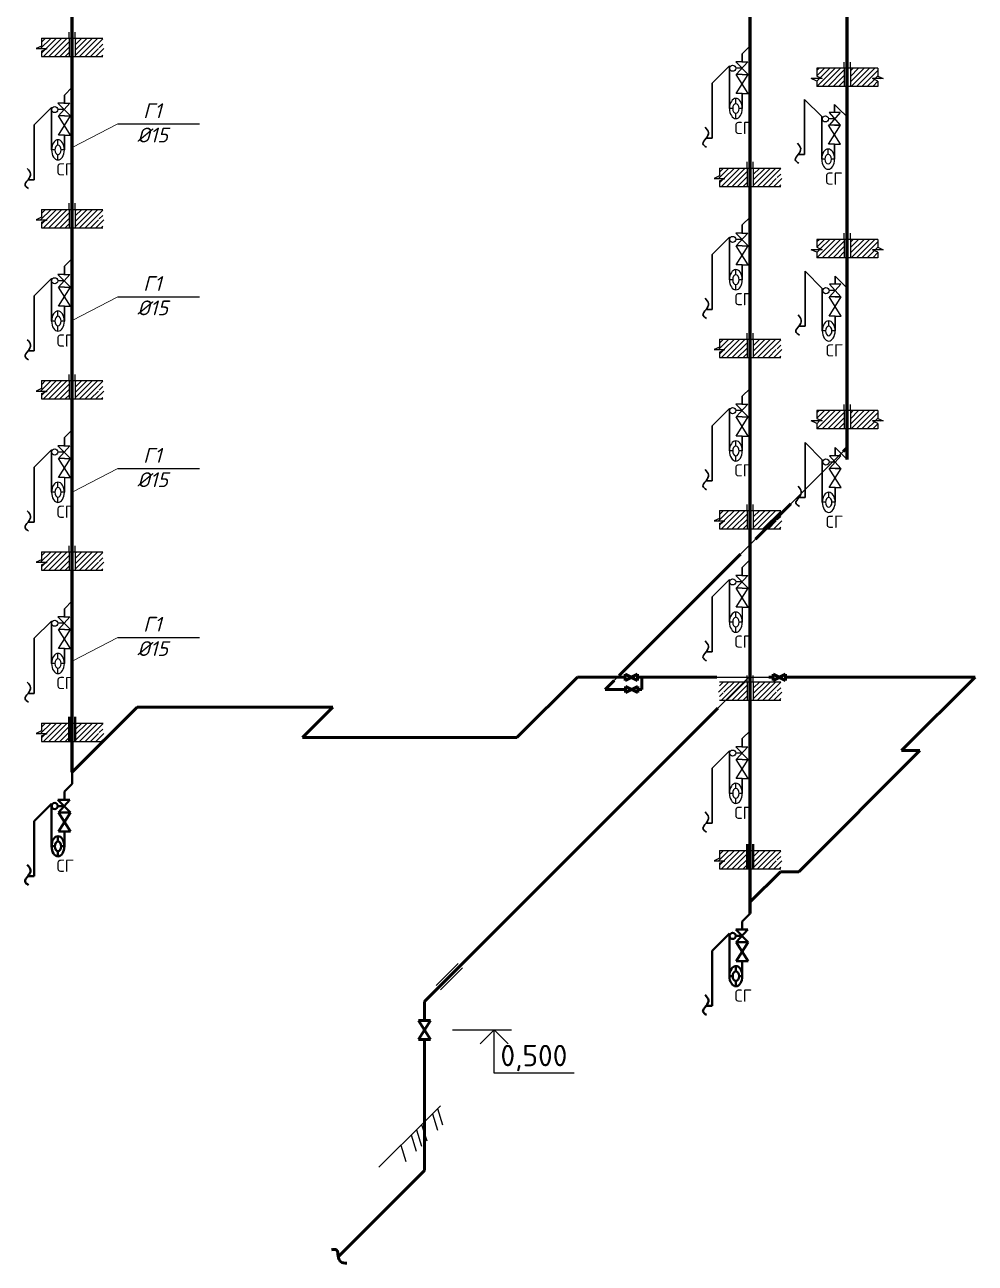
# Model space of a CAD drawing. Header units: millimetres. Extents: x -710977 to 10671, y -929782 to 89628.
# Drawn here: x 2195.1 to 2350.4, y 5776.6 to 5979.1 of the extents above; entities that cross this region are included whole.
import ezdxf

# ---------------------------------------------------------------- set-up
doc = ezdxf.new("R2010")
doc.units = ezdxf.units.MM
doc.header["$LTSCALE"] = 0.4
doc.layers.add('VPORTS', color=7, linetype='Continuous')
doc.layers.add('аксонометрия', color=84, linetype='Continuous')
doc.styles.add('Zhenka', font='isocpeur.ttf', dxfattribs={"height": 400})
doc.styles.add('группа', font='isocpeui.ttf')
doc.linetypes.add('ГОСТ 2.303 3', pattern='A,0.001,[1,GOST 2.303-68.shx,S=1,R=0,X=0,Y=0],-26', length=26.001)
pattern_1 = [(45, (1808.0031, 5736.29634), (-0.44194174, 0.44194174), [])]
pattern_2 = [(45, (1808.0031, 5764.29634), (-0.44194174, 0.44194174), [])]
pattern_3 = [(45, (1808.0031, 5792.29634), (-0.44194174, 0.44194174), [])]
pattern_4 = [(45, (1697.1977, 5729.5283), (-0.44194174, 0.44194174), [])]
pattern_5 = [(45, (1697.1977, 5757.5283), (-0.44194174, 0.44194174), [])]
pattern_6 = [(45, (1697.1977, 5785.5283), (-0.44194174, 0.44194174), [])]
pattern_7 = [(45, (1697.1977, 5813.5283), (-0.44194174, 0.44194174), [])]
pattern_8 = [(45, (1823.89096, 5780.63515), (-0.44194174, 0.44194174), [])]
pattern_9 = [(45, (1823.89096, 5808.63515), (-0.44194174, 0.44194174), [])]

msp = doc.modelspace()

# ---------------------------------------------------------------- hatches: boundary and pattern name
at = {"layer": 'аксонометрия', "lineweight": 25}
h = msp.add_hatch(dxfattribs=at)
h.set_pattern_fill('ANSI31', scale=5, style=0)
h.set_pattern_definition([(45, (1697.1977, 5841.5283), (-0.44194174, 0.44194174), [])])
h.paths.add_polyline_path([(2202.341, 5973.907), (2202.341, 5976.907), (2197.841, 5976.907), (2197.841, 5975.615), (2196.955, 5975.207), (2198.728, 5975.207), (2197.841, 5974.798), (2197.841, 5973.907)])
h = msp.add_hatch(dxfattribs=at)
h.set_pattern_fill('ANSI31', scale=5, style=0)
h.set_pattern_definition(pattern_7)
h.paths.add_polyline_path([(2203.341, 5973.907), (2207.841, 5973.907), (2207.841, 5974.798), (2208.728, 5975.207), (2206.955, 5975.207), (2207.841, 5975.615), (2207.841, 5976.907), (2203.341, 5976.907)])
h = msp.add_hatch(dxfattribs=at)
h.set_pattern_fill('ANSI31', scale=5, style=0)
h.set_pattern_definition(pattern_9)
h.paths.add_polyline_path([(2323.648, 5970.313), (2325.421, 5970.313), (2324.535, 5970.722), (2324.535, 5972.013), (2329.035, 5972.013), (2329.035, 5969.013), (2324.535, 5969.013), (2324.535, 5969.905)])
h = msp.add_hatch(dxfattribs=at)
h.set_pattern_fill('ANSI31', scale=5, style=0)
h.set_pattern_definition([(45, (1823.89096, 5836.63515), (-0.44194174, 0.44194174), [])])
h.paths.add_polyline_path([(2330.035, 5969.013), (2330.035, 5972.013), (2334.535, 5972.013), (2334.535, 5970.722), (2335.421, 5970.313), (2333.648, 5970.313), (2334.535, 5969.905), (2334.535, 5969.013)])
h = msp.add_hatch(dxfattribs=at)
h.set_pattern_fill('ANSI31', scale=5, style=0)
h.set_pattern_definition([(45, (1808.0031, 5820.29634), (-0.44194174, 0.44194174), [])])
h.paths.add_polyline_path([(2313.147, 5952.675), (2313.147, 5955.675), (2308.647, 5955.675), (2308.647, 5954.383), (2307.76, 5953.975), (2309.533, 5953.975), (2308.647, 5953.566), (2308.647, 5952.675)])
h = msp.add_hatch(dxfattribs=at)
h.set_pattern_fill('ANSI31', scale=5, style=0)
h.set_pattern_definition(pattern_3)
h.paths.add_polyline_path([(2314.147, 5952.675), (2318.647, 5952.675), (2318.647, 5953.566), (2319.533, 5953.975), (2317.76, 5953.975), (2318.647, 5954.383), (2318.647, 5955.675), (2314.147, 5955.675)])
h = msp.add_hatch(dxfattribs=at)
h.set_pattern_fill('ANSI31', scale=5, style=0)
h.set_pattern_definition(pattern_7)
h.paths.add_polyline_path([(2202.341, 5945.907), (2202.341, 5948.907), (2197.841, 5948.907), (2197.841, 5947.615), (2196.955, 5947.207), (2198.728, 5947.207), (2197.841, 5946.798), (2197.841, 5945.907)])
h = msp.add_hatch(dxfattribs=at)
h.set_pattern_fill('ANSI31', scale=5, style=0)
h.set_pattern_definition(pattern_6)
h.paths.add_polyline_path([(2203.341, 5945.907), (2207.841, 5945.907), (2207.841, 5946.798), (2208.728, 5947.207), (2206.955, 5947.207), (2207.841, 5947.615), (2207.841, 5948.907), (2203.341, 5948.907)])
h = msp.add_hatch(dxfattribs=at)
h.set_pattern_fill('ANSI31', scale=5, style=0)
h.set_pattern_definition(pattern_8)
h.paths.add_polyline_path([(2323.648, 5942.313), (2325.421, 5942.313), (2324.535, 5942.722), (2324.535, 5944.013), (2329.035, 5944.013), (2329.035, 5941.013), (2324.535, 5941.013), (2324.535, 5941.905)])
h = msp.add_hatch(dxfattribs=at)
h.set_pattern_fill('ANSI31', scale=5, style=0)
h.set_pattern_definition(pattern_9)
h.paths.add_polyline_path([(2330.035, 5941.013), (2330.035, 5944.013), (2334.535, 5944.013), (2334.535, 5942.722), (2335.421, 5942.313), (2333.648, 5942.313), (2334.535, 5941.905), (2334.535, 5941.013)])
h = msp.add_hatch(dxfattribs=at)
h.set_pattern_fill('ANSI31', scale=5, style=0)
h.set_pattern_definition(pattern_3)
h.paths.add_polyline_path([(2313.147, 5924.675), (2313.147, 5927.675), (2308.647, 5927.675), (2308.647, 5926.383), (2307.76, 5925.975), (2309.533, 5925.975), (2308.647, 5925.566), (2308.647, 5924.675)])
h = msp.add_hatch(dxfattribs=at)
h.set_pattern_fill('ANSI31', scale=5, style=0)
h.set_pattern_definition(pattern_2)
h.paths.add_polyline_path([(2314.147, 5924.675), (2318.647, 5924.675), (2318.647, 5925.566), (2319.533, 5925.975), (2317.76, 5925.975), (2318.647, 5926.383), (2318.647, 5927.675), (2314.147, 5927.675)])
h = msp.add_hatch(dxfattribs=at)
h.set_pattern_fill('ANSI31', scale=5, style=0)
h.set_pattern_definition(pattern_6)
h.paths.add_polyline_path([(2202.341, 5917.907), (2202.341, 5920.907), (2197.841, 5920.907), (2197.841, 5919.615), (2196.955, 5919.207), (2198.728, 5919.207), (2197.841, 5918.798), (2197.841, 5917.907)])
h = msp.add_hatch(dxfattribs=at)
h.set_pattern_fill('ANSI31', scale=5, style=0)
h.set_pattern_definition(pattern_5)
h.paths.add_polyline_path([(2203.341, 5917.907), (2207.841, 5917.907), (2207.841, 5918.798), (2208.728, 5919.207), (2206.955, 5919.207), (2207.841, 5919.615), (2207.841, 5920.907), (2203.341, 5920.907)])
h = msp.add_hatch(dxfattribs=at)
h.set_pattern_fill('ANSI31', scale=5, style=0)
h.set_pattern_definition([(45, (1823.89096, 5752.63515), (-0.44194174, 0.44194174), [])])
h.paths.add_polyline_path([(2323.648, 5914.313), (2325.421, 5914.313), (2324.535, 5914.722), (2324.535, 5916.013), (2329.035, 5916.013), (2329.035, 5913.013), (2324.535, 5913.013), (2324.535, 5913.905)])
h = msp.add_hatch(dxfattribs=at)
h.set_pattern_fill('ANSI31', scale=5, style=0)
h.set_pattern_definition(pattern_8)
h.paths.add_polyline_path([(2330.035, 5913.013), (2330.035, 5916.013), (2334.535, 5916.013), (2334.535, 5914.722), (2335.421, 5914.313), (2333.648, 5914.313), (2334.535, 5913.905), (2334.535, 5913.013)])
h = msp.add_hatch(dxfattribs=at)
h.set_pattern_fill('ANSI31', scale=5, style=0)
h.set_pattern_definition(pattern_2)
h.paths.add_polyline_path([(2313.147, 5896.675), (2313.147, 5899.675), (2308.647, 5899.675), (2308.647, 5898.383), (2307.76, 5897.975), (2309.533, 5897.975), (2308.647, 5897.566), (2308.647, 5896.675)])
h = msp.add_hatch(dxfattribs=at)
h.set_pattern_fill('ANSI31', scale=5, style=0)
h.set_pattern_definition(pattern_1)
h.paths.add_polyline_path([(2314.147, 5896.675), (2318.647, 5896.675), (2318.647, 5897.566), (2319.533, 5897.975), (2317.76, 5897.975), (2318.647, 5898.383), (2318.647, 5899.675), (2314.147, 5899.675)])
h = msp.add_hatch(dxfattribs=at)
h.set_pattern_fill('ANSI31', scale=5, style=0)
h.set_pattern_definition(pattern_5)
h.paths.add_polyline_path([(2202.341, 5889.907), (2202.341, 5892.907), (2197.841, 5892.907), (2197.841, 5891.615), (2196.955, 5891.207), (2198.728, 5891.207), (2197.841, 5890.798), (2197.841, 5889.907)])
h = msp.add_hatch(dxfattribs=at)
h.set_pattern_fill('ANSI31', scale=5, style=0)
h.set_pattern_definition(pattern_4)
h.paths.add_polyline_path([(2203.341, 5889.907), (2207.841, 5889.907), (2207.841, 5890.798), (2208.728, 5891.207), (2206.955, 5891.207), (2207.841, 5891.615), (2207.841, 5892.907), (2203.341, 5892.907)])
h = msp.add_hatch(dxfattribs=at)
h.set_pattern_fill('ANSI31', scale=5, style=0)
h.set_pattern_definition(pattern_1)
h.paths.add_polyline_path([(2313.147, 5868.675), (2313.147, 5871.675), (2308.647, 5871.675), (2308.647, 5870.383), (2307.76, 5869.975), (2309.533, 5869.975), (2308.647, 5869.566), (2308.647, 5868.675)])
h = msp.add_hatch(dxfattribs=at)
h.set_pattern_fill('ANSI31', scale=5, style=0)
h.set_pattern_definition([(45, (1808.0031, 5708.29634), (-0.44194174, 0.44194174), [])])
h.paths.add_polyline_path([(2314.147, 5868.675), (2318.647, 5868.675), (2318.647, 5869.566), (2319.533, 5869.975), (2317.76, 5869.975), (2318.647, 5870.383), (2318.647, 5871.675), (2314.147, 5871.675)])
h = msp.add_hatch(dxfattribs=at)
h.set_pattern_fill('ANSI31', scale=5, style=0)
h.set_pattern_definition(pattern_4)
h.paths.add_polyline_path([(2202.341, 5861.907), (2202.341, 5864.907), (2197.841, 5864.907), (2197.841, 5863.615), (2196.955, 5863.207), (2198.728, 5863.207), (2197.841, 5862.798), (2197.841, 5861.907)])
h = msp.add_hatch(dxfattribs=at)
h.set_pattern_fill('ANSI31', scale=5, style=0)
h.set_pattern_definition([(45, (1697.1977, 5701.5283), (-0.44194174, 0.44194174), [])])
h.paths.add_polyline_path([(2203.341, 5861.907), (2207.841, 5861.907), (2207.841, 5862.798), (2208.728, 5863.207), (2206.955, 5863.207), (2207.841, 5863.615), (2207.841, 5864.907), (2203.341, 5864.907)])
h = msp.add_hatch(dxfattribs=at)
h.set_pattern_fill('ANSI31', scale=5, style=0)
h.set_pattern_definition([(45, (1808.0031, 5708.6999), (-0.44194174, 0.44194174), [])])
h.paths.add_polyline_path([(2313.147, 5841.078), (2313.147, 5844.078), (2308.647, 5844.078), (2308.647, 5842.786), (2307.76, 5842.378), (2309.533, 5842.378), (2308.647, 5841.97), (2308.647, 5841.078)])
h = msp.add_hatch(dxfattribs=at)
h.set_pattern_fill('ANSI31', scale=5, style=0)
h.set_pattern_definition([(45, (1808.0031, 5680.6999), (-0.44194174, 0.44194174), [])])
h.paths.add_polyline_path([(2314.147, 5841.078), (2318.647, 5841.078), (2318.647, 5841.97), (2319.533, 5842.378), (2317.76, 5842.378), (2318.647, 5842.786), (2318.647, 5844.078), (2314.147, 5844.078)])

# ---------------------------------------------------------------- linework, layer by layer
at = {"color": 7, "lineweight": 35}
for p, q in [((2312.374, 5974.372), (2313.647, 5975.645)), ((2312.374, 5974.372), (2312.374, 5973.035)), ((2310.274, 5972.362), (2307.446, 5969.533)), ((2310.274, 5965.412), (2310.274, 5972.362)), ((2201.569, 5967.604), (2202.841, 5968.877)), ((2307.446, 5969.533), (2307.446, 5960.533)), ((2201.569, 5967.604), (2201.569, 5966.267)), ((2312.374, 5967.841), (2312.374, 5965.412)), ((2325.357, 5964.081), (2322.528, 5966.91)), ((2322.528, 5966.91), (2322.528, 5957.91)), ((2199.469, 5965.594), (2196.64, 5962.765)), ((2199.469, 5958.644), (2199.469, 5965.594)), ((2327.457, 5966.091), (2327.457, 5964.754)), ((2328.167, 5965.381), (2327.457, 5966.091)), ((2329.44, 5964.108), (2328.167, 5965.381)), ((2196.64, 5962.765), (2196.64, 5953.765)), ((2325.357, 5957.131), (2325.357, 5964.081)), ((2201.569, 5961.073), (2201.569, 5958.644)), ((2307.446, 5960.533), (2306.446, 5960.533)), ((2327.457, 5959.56), (2327.457, 5957.131)), ((2322.528, 5957.91), (2321.528, 5957.91)), ((2196.64, 5953.765), (2195.64, 5953.765)), ((2312.374, 5946.372), (2313.647, 5947.645)), ((2312.374, 5946.372), (2312.374, 5945.035)), ((2310.274, 5944.362), (2307.446, 5941.533)), ((2310.274, 5937.412), (2310.274, 5944.362)), ((2201.569, 5939.604), (2202.841, 5940.877)), ((2307.446, 5941.533), (2307.446, 5932.533)), ((2201.569, 5939.604), (2201.569, 5938.267)), ((2312.374, 5939.841), (2312.374, 5937.412)), ((2325.451, 5935.987), (2322.623, 5938.815)), ((2322.623, 5938.815), (2322.623, 5929.815)), ((2199.469, 5937.594), (2196.64, 5934.765)), ((2199.469, 5930.644), (2199.469, 5937.594)), ((2327.551, 5937.997), (2327.551, 5936.66)), ((2328.262, 5937.286), (2327.551, 5937.997)), ((2329.535, 5936.013), (2328.262, 5937.286)), ((2196.64, 5934.765), (2196.64, 5925.765)), ((2325.451, 5929.037), (2325.451, 5935.987)), ((2201.569, 5933.073), (2201.569, 5930.644)), ((2307.446, 5932.533), (2306.446, 5932.533)), ((2327.551, 5931.466), (2327.551, 5929.037)), ((2322.623, 5929.815), (2321.623, 5929.815)), ((2196.64, 5925.765), (2195.64, 5925.765)), ((2312.374, 5918.372), (2313.647, 5919.645)), ((2312.374, 5918.372), (2312.374, 5917.035)), ((2310.274, 5916.362), (2307.446, 5913.533)), ((2310.274, 5909.412), (2310.274, 5916.362)), ((2201.569, 5911.604), (2202.841, 5912.877)), ((2307.446, 5913.533), (2307.446, 5904.533)), ((2201.569, 5911.604), (2201.569, 5910.267)), ((2312.374, 5911.841), (2312.374, 5909.412)), ((2325.451, 5907.957), (2322.623, 5910.785)), ((2322.623, 5910.785), (2322.623, 5901.785)), ((2199.469, 5909.594), (2196.64, 5906.765)), ((2199.469, 5902.644), (2199.469, 5909.594)), ((2327.551, 5909.967), (2327.551, 5908.63)), ((2328.262, 5909.256), (2327.551, 5909.967)), ((2329.535, 5907.983), (2328.262, 5909.256)), ((2196.64, 5906.765), (2196.64, 5897.765)), ((2325.451, 5901.007), (2325.451, 5907.957)), ((2307.446, 5904.533), (2306.446, 5904.533)), ((2327.551, 5903.436), (2327.551, 5901.007)), ((2322.623, 5901.785), (2321.623, 5901.785)), ((2196.64, 5897.765), (2195.64, 5897.765)), ((2312.374, 5890.372), (2313.647, 5891.645)), ((2312.374, 5890.372), (2312.374, 5889.035)), ((2310.274, 5888.362), (2307.446, 5885.533)), ((2310.274, 5881.412), (2310.274, 5888.362)), ((2201.569, 5883.604), (2202.841, 5884.877)), ((2307.446, 5885.533), (2307.446, 5876.533)), ((2201.569, 5883.604), (2201.569, 5882.267)), ((2199.469, 5881.594), (2196.64, 5878.765)), ((2199.469, 5874.644), (2199.469, 5881.594)), ((2196.64, 5878.765), (2196.64, 5869.765)), ((2201.569, 5877.073), (2201.569, 5874.644)), ((2307.446, 5876.533), (2306.446, 5876.533)), ((2196.64, 5869.765), (2195.64, 5869.765)), ((2312.374, 5862.372), (2313.647, 5863.645)), ((2312.374, 5862.372), (2312.374, 5861.035)), ((2310.274, 5860.362), (2307.446, 5857.533)), ((2310.274, 5853.412), (2310.274, 5860.362)), ((2307.446, 5857.533), (2307.446, 5848.533)), ((2312.374, 5855.841), (2312.374, 5853.412)), ((2307.446, 5848.533), (2306.446, 5848.533))]:
    msp.add_line(p, q, dxfattribs=at)
at = {"lineweight": 25}
for p, q in [((2210.289, 5962.878), (2223.677, 5962.878)), ((2210.289, 5962.878), (2223.677, 5962.878)), ((2210.289, 5934.614), (2223.677, 5934.614)), ((2210.289, 5934.614), (2223.677, 5934.614)), ((2210.289, 5906.512), (2223.677, 5906.512)), ((2210.289, 5906.512), (2223.677, 5906.512)), ((2210.289, 5878.894), (2223.677, 5878.894)), ((2210.289, 5878.894), (2223.677, 5878.894))]:
    msp.add_line(p, q, dxfattribs=at)
at = {"color": 7, "lineweight": 35}
for points in [[(2306.307, 5962.374), (2306.833, 5961.499), (2306.446, 5960.533), (2305.946, 5959.649), (2306.524, 5959.071)], [(2321.389, 5959.75), (2321.916, 5958.875), (2321.528, 5957.91), (2321.029, 5957.025), (2321.607, 5956.447)], [(2195.501, 5955.606), (2196.028, 5954.731), (2195.64, 5953.765), (2195.141, 5952.881), (2195.719, 5952.303)], [(2306.307, 5934.374), (2306.833, 5933.499), (2306.446, 5932.533), (2305.946, 5931.649), (2306.524, 5931.071)], [(2321.484, 5931.656), (2322.01, 5930.781), (2321.623, 5929.815), (2321.123, 5928.931), (2321.701, 5928.353)], [(2195.501, 5927.606), (2196.028, 5926.731), (2195.64, 5925.765), (2195.141, 5924.881), (2195.719, 5924.303)], [(2306.307, 5906.374), (2306.833, 5905.499), (2306.446, 5904.533), (2305.946, 5903.649), (2306.524, 5903.071)], [(2321.484, 5903.626), (2322.01, 5902.751), (2321.623, 5901.785), (2321.123, 5900.901), (2321.701, 5900.323)], [(2195.501, 5899.606), (2196.028, 5898.731), (2195.64, 5897.765), (2195.141, 5896.881), (2195.719, 5896.303)], [(2306.307, 5878.374), (2306.833, 5877.499), (2306.446, 5876.533), (2305.946, 5875.649), (2306.524, 5875.071)], [(2195.501, 5871.606), (2196.028, 5870.731), (2195.64, 5869.765), (2195.141, 5868.881), (2195.719, 5868.303)], [(2306.307, 5850.374), (2306.833, 5849.499), (2306.446, 5848.533), (2305.946, 5847.649), (2306.524, 5847.071)]]:
    msp.add_spline(points, degree=3, dxfattribs=at)
at = {"layer": 'VPORTS', "linetype": 'ГОСТ 2.303 3', "ltscale": 0.2}
for p, q in [((2320.285, 5900.734), (2329.535, 5909.983)), ((2314.553, 5895.001), (2312.082, 5892.531)), ((2291.403, 5871.852), (2292.259, 5872.708)), ((2308.193, 5872.385), (2317.445, 5872.385)), ((2308.382, 5867.323), (2313.445, 5872.385))]:
    msp.add_line(p, q, dxfattribs=at)
at = {"layer": 'VPORTS'}
for p, q in [((2265.004, 5814.712), (2274.642, 5814.712)), ((2271.819, 5814.712), (2269.528, 5812.422)), ((2271.819, 5814.712), (2274.079, 5812.452))]:
    msp.add_line(p, q, dxfattribs=at)
at = {"layer": 'аксонометрия', "color": 7, "lineweight": 70}
for p, q in [((2329.535, 5907.983), (2329.535, 6131.983)), ((2202.841, 5856.877), (2202.841, 6080.877)), ((2313.647, 5833.752), (2313.647, 6059.645))]:
    msp.add_line(p, q, dxfattribs=at)
at = {"layer": 'аксонометрия', "color": 7, "lineweight": 25}
for p, q in [((2197.841, 5976.907), (2207.841, 5976.907)), ((2197.841, 5976.907), (2197.841, 5975.615)), ((2202.341, 5976.907), (2202.341, 5977.907)), ((2202.341, 5976.907), (2202.341, 5973.907)), ((2203.341, 5976.907), (2203.341, 5977.907)), ((2203.341, 5976.907), (2203.341, 5973.907)), ((2197.841, 5975.615), (2196.955, 5975.207)), ((2196.955, 5975.207), (2198.728, 5975.207)), ((2197.841, 5974.798), (2198.728, 5975.207)), ((2197.841, 5974.798), (2197.841, 5973.907)), ((2197.841, 5973.907), (2207.841, 5973.907)), ((2312.296, 5973.035), (2311.313, 5973.035)), ((2313.357, 5970.963), (2311.313, 5973.035)), ((2311.391, 5970.963), (2313.279, 5973.035)), ((2312.296, 5973.035), (2313.279, 5973.035)), ((2329.035, 5972.013), (2329.035, 5973.013)), ((2330.035, 5972.013), (2330.035, 5973.013)), ((2312.335, 5971.999), (2311.296, 5971.999)), ((2312.374, 5970.963), (2311.391, 5970.963)), ((2313.357, 5967.841), (2311.391, 5970.963)), ((2311.391, 5967.841), (2313.357, 5970.963)), ((2312.374, 5970.963), (2313.357, 5970.963)), ((2334.535, 5972.013), (2324.535, 5972.013)), ((2324.535, 5972.013), (2324.535, 5970.722)), ((2329.035, 5972.013), (2329.035, 5969.013)), ((2330.035, 5972.013), (2330.035, 5969.013)), ((2334.535, 5972.013), (2334.535, 5970.722)), ((2325.421, 5970.313), (2323.648, 5970.313)), ((2324.535, 5969.905), (2323.648, 5970.313)), ((2324.535, 5970.722), (2325.421, 5970.313)), ((2324.535, 5969.905), (2324.535, 5969.013)), ((2334.535, 5969.013), (2324.535, 5969.013)), ((2329.535, 5969.013), (2329.535, 5964.013)), ((2335.421, 5970.313), (2333.648, 5970.313)), ((2334.535, 5969.905), (2333.648, 5970.313)), ((2334.535, 5970.722), (2335.421, 5970.313)), ((2334.535, 5969.905), (2334.535, 5969.013)), ((2311.324, 5966.197), (2311.324, 5967.064)), ((2312.374, 5967.841), (2311.391, 5967.841)), ((2312.374, 5967.841), (2313.357, 5967.841)), ((2201.529, 5965.231), (2200.49, 5965.231)), ((2201.49, 5966.267), (2200.508, 5966.267)), ((2202.551, 5964.195), (2200.508, 5966.267)), ((2200.586, 5964.195), (2202.473, 5966.267)), ((2201.49, 5966.267), (2202.473, 5966.267)), ((2310.803, 5965.412), (2310.274, 5965.412)), ((2312.374, 5965.412), (2311.845, 5965.412)), ((2327.457, 5964.754), (2326.552, 5964.754)), ((2328.361, 5964.754), (2326.552, 5962.682)), ((2326.552, 5964.754), (2328.361, 5962.682)), ((2328.361, 5964.754), (2327.457, 5964.754)), ((2201.569, 5964.195), (2200.586, 5964.195)), ((2202.551, 5961.073), (2200.586, 5964.195)), ((2200.586, 5961.073), (2202.551, 5964.195)), ((2201.569, 5964.195), (2202.551, 5964.195)), ((2311.324, 5963.759), (2311.324, 5964.626)), ((2327.457, 5963.718), (2326.457, 5963.718)), ((2201.569, 5961.073), (2200.586, 5961.073)), ((2201.569, 5961.073), (2202.551, 5961.073)), ((2327.457, 5962.682), (2326.474, 5962.682)), ((2328.44, 5959.56), (2326.474, 5962.682)), ((2326.474, 5959.56), (2328.44, 5962.682)), ((2327.457, 5962.682), (2326.552, 5962.682)), ((2327.457, 5962.682), (2328.44, 5962.682)), ((2328.361, 5962.682), (2327.457, 5962.682)), ((2199.997, 5958.644), (2199.469, 5958.644)), ((2200.519, 5959.429), (2200.519, 5960.296)), ((2201.569, 5958.644), (2201.04, 5958.644)), ((2326.407, 5957.917), (2326.407, 5958.784)), ((2327.457, 5959.56), (2326.474, 5959.56)), ((2327.457, 5959.56), (2328.44, 5959.56)), ((2200.519, 5956.991), (2200.519, 5957.858)), ((2313.147, 5955.675), (2313.147, 5956.675)), ((2314.147, 5955.675), (2314.147, 5956.675)), ((2325.885, 5957.131), (2325.357, 5957.131)), ((2327.457, 5957.131), (2326.928, 5957.131)), ((2308.647, 5955.675), (2318.647, 5955.675)), ((2308.647, 5955.675), (2308.647, 5954.383)), ((2313.147, 5955.675), (2313.147, 5952.675)), ((2314.147, 5955.675), (2314.147, 5952.675)), ((2308.647, 5954.383), (2307.76, 5953.975)), ((2307.76, 5953.975), (2309.533, 5953.975)), ((2308.647, 5953.566), (2309.533, 5953.975)), ((2308.647, 5953.566), (2308.647, 5952.675)), ((2308.647, 5952.675), (2318.647, 5952.675)), ((2197.841, 5948.907), (2207.841, 5948.907)), ((2197.841, 5948.907), (2197.841, 5947.615)), ((2202.341, 5948.907), (2202.341, 5949.907)), ((2202.341, 5948.907), (2202.341, 5945.907)), ((2203.341, 5948.907), (2203.341, 5949.907)), ((2203.341, 5948.907), (2203.341, 5945.907)), ((2197.841, 5947.615), (2196.955, 5947.207)), ((2196.955, 5947.207), (2198.728, 5947.207)), ((2197.841, 5946.798), (2198.728, 5947.207)), ((2197.841, 5946.798), (2197.841, 5945.907)), ((2197.841, 5945.907), (2207.841, 5945.907)), ((2312.296, 5945.035), (2311.313, 5945.035)), ((2313.357, 5942.963), (2311.313, 5945.035)), ((2311.391, 5942.963), (2313.279, 5945.035)), ((2312.296, 5945.035), (2313.279, 5945.035)), ((2329.035, 5944.013), (2329.035, 5945.013)), ((2330.035, 5944.013), (2330.035, 5945.013)), ((2312.335, 5943.999), (2311.296, 5943.999)), ((2312.374, 5942.963), (2311.391, 5942.963)), ((2313.357, 5939.841), (2311.391, 5942.963)), ((2311.391, 5939.841), (2313.357, 5942.963)), ((2312.374, 5942.963), (2313.357, 5942.963)), ((2334.535, 5944.013), (2324.535, 5944.013)), ((2324.535, 5944.013), (2324.535, 5942.722)), ((2324.535, 5942.722), (2325.421, 5942.313)), ((2329.035, 5944.013), (2329.035, 5941.013)), ((2330.035, 5944.013), (2330.035, 5941.013)), ((2334.535, 5944.013), (2334.535, 5942.722)), ((2334.535, 5942.722), (2335.421, 5942.313)), ((2325.421, 5942.313), (2323.648, 5942.313)), ((2324.535, 5941.905), (2323.648, 5942.313)), ((2324.535, 5941.905), (2324.535, 5941.013)), ((2334.535, 5941.013), (2324.535, 5941.013)), ((2335.421, 5942.313), (2333.648, 5942.313)), ((2334.535, 5941.905), (2333.648, 5942.313)), ((2334.535, 5941.905), (2334.535, 5941.013)), ((2311.324, 5938.197), (2311.324, 5939.064)), ((2312.374, 5939.841), (2311.391, 5939.841)), ((2312.374, 5939.841), (2313.357, 5939.841)), ((2201.529, 5937.231), (2200.49, 5937.231)), ((2201.49, 5938.267), (2200.508, 5938.267)), ((2202.551, 5936.195), (2200.508, 5938.267)), ((2200.586, 5936.195), (2202.473, 5938.267)), ((2201.49, 5938.267), (2202.473, 5938.267)), ((2310.803, 5937.412), (2310.274, 5937.412)), ((2311.324, 5935.759), (2311.324, 5936.626)), ((2312.374, 5937.412), (2311.845, 5937.412)), ((2327.551, 5936.66), (2326.647, 5936.66)), ((2328.456, 5936.66), (2326.647, 5934.588)), ((2326.647, 5936.66), (2328.456, 5934.588)), ((2328.456, 5936.66), (2327.551, 5936.66)), ((2201.569, 5936.195), (2200.586, 5936.195)), ((2202.551, 5933.073), (2200.586, 5936.195)), ((2200.586, 5933.073), (2202.551, 5936.195)), ((2201.569, 5936.195), (2202.551, 5936.195)), ((2327.551, 5935.624), (2326.551, 5935.624)), ((2327.551, 5934.588), (2326.568, 5934.588)), ((2328.534, 5931.466), (2326.568, 5934.588)), ((2326.568, 5931.466), (2328.534, 5934.588)), ((2327.551, 5934.588), (2326.647, 5934.588)), ((2327.551, 5934.588), (2328.534, 5934.588)), ((2328.456, 5934.588), (2327.551, 5934.588)), ((2201.569, 5933.073), (2200.586, 5933.073)), ((2201.569, 5933.073), (2202.551, 5933.073)), ((2199.997, 5930.644), (2199.469, 5930.644)), ((2200.519, 5931.429), (2200.519, 5932.296)), ((2201.569, 5930.644), (2201.04, 5930.644)), ((2326.501, 5929.822), (2326.501, 5930.69)), ((2327.551, 5931.466), (2326.568, 5931.466)), ((2327.551, 5931.466), (2328.534, 5931.466)), ((2200.519, 5928.991), (2200.519, 5929.858)), ((2313.147, 5927.675), (2313.147, 5928.675)), ((2314.147, 5927.675), (2314.147, 5928.675)), ((2325.98, 5929.037), (2325.451, 5929.037)), ((2327.551, 5929.037), (2327.022, 5929.037)), ((2308.647, 5926.383), (2307.76, 5925.975)), ((2308.647, 5927.675), (2318.647, 5927.675)), ((2308.647, 5927.675), (2308.647, 5926.383)), ((2313.147, 5927.675), (2313.147, 5924.675)), ((2314.147, 5927.675), (2314.147, 5924.675)), ((2307.76, 5925.975), (2309.533, 5925.975)), ((2308.647, 5925.566), (2309.533, 5925.975)), ((2308.647, 5925.566), (2308.647, 5924.675)), ((2308.647, 5924.675), (2318.647, 5924.675)), ((2197.841, 5920.907), (2207.841, 5920.907)), ((2197.841, 5920.907), (2197.841, 5919.615)), ((2202.341, 5920.907), (2202.341, 5921.907)), ((2202.341, 5920.907), (2202.341, 5917.907)), ((2203.341, 5920.907), (2203.341, 5921.907)), ((2203.341, 5920.907), (2203.341, 5917.907)), ((2197.841, 5919.615), (2196.955, 5919.207)), ((2196.955, 5919.207), (2198.728, 5919.207)), ((2197.841, 5918.798), (2198.728, 5919.207)), ((2197.841, 5918.798), (2197.841, 5917.907)), ((2197.841, 5917.907), (2207.841, 5917.907)), ((2312.296, 5917.035), (2311.313, 5917.035)), ((2313.357, 5914.963), (2311.313, 5917.035)), ((2311.391, 5914.963), (2313.279, 5917.035)), ((2312.296, 5917.035), (2313.279, 5917.035)), ((2329.035, 5916.013), (2329.035, 5917.013)), ((2330.035, 5916.013), (2330.035, 5917.013)), ((2312.335, 5915.999), (2311.296, 5915.999)), ((2312.374, 5914.963), (2311.391, 5914.963)), ((2313.357, 5911.841), (2311.391, 5914.963)), ((2311.391, 5911.841), (2313.357, 5914.963)), ((2312.374, 5914.963), (2313.357, 5914.963)), ((2325.421, 5914.313), (2323.648, 5914.313)), ((2324.535, 5913.905), (2323.648, 5914.313)), ((2334.535, 5916.013), (2324.535, 5916.013)), ((2324.535, 5916.013), (2324.535, 5914.722)), ((2324.535, 5914.722), (2325.421, 5914.313)), ((2329.035, 5916.013), (2329.035, 5913.013)), ((2330.035, 5916.013), (2330.035, 5913.013)), ((2335.421, 5914.313), (2333.648, 5914.313)), ((2334.535, 5913.905), (2333.648, 5914.313)), ((2334.535, 5916.013), (2334.535, 5914.722)), ((2334.535, 5914.722), (2335.421, 5914.313)), ((2324.535, 5913.905), (2324.535, 5913.013)), ((2334.535, 5913.905), (2334.535, 5913.013)), ((2201.49, 5910.267), (2200.508, 5910.267)), ((2202.551, 5908.195), (2200.508, 5910.267)), ((2200.586, 5908.195), (2202.473, 5910.267)), ((2201.49, 5910.267), (2202.473, 5910.267)), ((2311.324, 5910.197), (2311.324, 5911.064)), ((2312.374, 5911.841), (2311.391, 5911.841)), ((2312.374, 5911.841), (2313.357, 5911.841)), ((2201.529, 5909.231), (2200.49, 5909.231)), ((2201.569, 5908.195), (2200.586, 5908.195)), ((2202.551, 5905.073), (2200.586, 5908.195)), ((2200.586, 5905.073), (2202.551, 5908.195)), ((2201.569, 5908.195), (2202.551, 5908.195)), ((2310.803, 5909.412), (2310.274, 5909.412)), ((2311.324, 5907.759), (2311.324, 5908.626)), ((2312.374, 5909.412), (2311.845, 5909.412)), ((2327.551, 5908.63), (2326.647, 5908.63)), ((2328.456, 5908.63), (2326.647, 5906.558)), ((2326.647, 5908.63), (2328.456, 5906.558)), ((2328.456, 5908.63), (2327.551, 5908.63)), ((2327.551, 5907.594), (2326.551, 5907.594)), ((2327.551, 5906.558), (2326.568, 5906.558)), ((2328.534, 5903.436), (2326.568, 5906.558)), ((2326.568, 5903.436), (2328.534, 5906.558)), ((2327.551, 5906.558), (2326.647, 5906.558)), ((2327.551, 5906.558), (2328.534, 5906.558)), ((2328.456, 5906.558), (2327.551, 5906.558)), ((2200.519, 5903.429), (2200.519, 5904.296)), ((2201.569, 5905.073), (2200.586, 5905.073)), ((2201.569, 5905.073), (2201.569, 5902.644)), ((2201.569, 5905.073), (2202.551, 5905.073)), ((2199.997, 5902.644), (2199.469, 5902.644)), ((2201.569, 5902.644), (2201.04, 5902.644)), ((2326.501, 5901.792), (2326.501, 5902.66)), ((2327.551, 5903.436), (2326.568, 5903.436)), ((2327.551, 5903.436), (2328.534, 5903.436)), ((2200.519, 5900.991), (2200.519, 5901.858)), ((2313.147, 5899.675), (2313.147, 5900.675)), ((2314.147, 5899.675), (2314.147, 5900.675)), ((2325.98, 5901.007), (2325.451, 5901.007)), ((2327.551, 5901.007), (2327.022, 5901.007)), ((2308.647, 5898.383), (2307.76, 5897.975)), ((2307.76, 5897.975), (2309.533, 5897.975)), ((2308.647, 5899.675), (2318.647, 5899.675)), ((2308.647, 5899.675), (2308.647, 5898.383)), ((2308.647, 5897.566), (2309.533, 5897.975)), ((2313.147, 5899.675), (2313.147, 5896.675)), ((2314.147, 5899.675), (2314.147, 5896.675)), ((2308.647, 5897.566), (2308.647, 5896.675)), ((2308.647, 5896.675), (2318.647, 5896.675)), ((2202.341, 5892.907), (2202.341, 5893.907)), ((2203.341, 5892.907), (2203.341, 5893.907)), ((2197.841, 5892.907), (2207.841, 5892.907)), ((2197.841, 5892.907), (2197.841, 5891.615)), ((2202.341, 5892.907), (2202.341, 5889.907)), ((2203.341, 5892.907), (2203.341, 5889.907)), ((2197.841, 5891.615), (2196.955, 5891.207)), ((2196.955, 5891.207), (2198.728, 5891.207)), ((2197.841, 5890.798), (2198.728, 5891.207)), ((2197.841, 5890.798), (2197.841, 5889.907)), ((2197.841, 5889.907), (2207.841, 5889.907)), ((2312.335, 5887.999), (2311.296, 5887.999)), ((2312.296, 5889.035), (2311.313, 5889.035)), ((2313.357, 5886.963), (2311.313, 5889.035)), ((2311.391, 5886.963), (2313.279, 5889.035)), ((2312.296, 5889.035), (2313.279, 5889.035)), ((2312.374, 5886.963), (2311.391, 5886.963)), ((2313.357, 5883.841), (2311.391, 5886.963)), ((2311.391, 5883.841), (2313.357, 5886.963)), ((2312.374, 5886.963), (2313.357, 5886.963)), ((2312.374, 5883.841), (2311.391, 5883.841)), ((2312.374, 5883.841), (2312.374, 5881.412)), ((2312.374, 5883.841), (2313.357, 5883.841)), ((2201.49, 5882.267), (2200.508, 5882.267)), ((2202.551, 5880.195), (2200.508, 5882.267)), ((2200.586, 5880.195), (2202.473, 5882.267)), ((2201.49, 5882.267), (2202.473, 5882.267)), ((2311.324, 5882.197), (2311.324, 5883.064)), ((2201.529, 5881.231), (2200.49, 5881.231)), ((2201.569, 5880.195), (2200.586, 5880.195)), ((2202.551, 5877.073), (2200.586, 5880.195)), ((2200.586, 5877.073), (2202.551, 5880.195)), ((2201.569, 5880.195), (2202.551, 5880.195)), ((2310.803, 5881.412), (2310.274, 5881.412)), ((2311.324, 5879.759), (2311.324, 5880.626)), ((2312.374, 5881.412), (2311.845, 5881.412)), ((2200.519, 5875.429), (2200.519, 5876.296)), ((2201.569, 5877.073), (2200.586, 5877.073)), ((2201.569, 5877.073), (2202.551, 5877.073)), ((2199.997, 5874.644), (2199.469, 5874.644)), ((2200.519, 5872.991), (2200.519, 5873.858)), ((2201.569, 5874.644), (2201.04, 5874.644)), ((2308.647, 5871.675), (2318.647, 5871.675)), ((2313.147, 5871.675), (2313.147, 5872.675)), ((2313.147, 5871.675), (2313.147, 5868.675)), ((2314.147, 5871.675), (2314.147, 5872.675)), ((2314.147, 5871.675), (2314.147, 5868.675)), ((2308.647, 5868.675), (2318.647, 5868.675)), ((2197.841, 5863.615), (2196.955, 5863.207)), ((2197.841, 5864.907), (2207.88, 5864.907)), ((2197.841, 5864.907), (2197.841, 5863.615)), ((2196.955, 5863.207), (2198.728, 5863.207)), ((2197.841, 5862.798), (2198.728, 5863.207)), ((2197.841, 5862.798), (2197.841, 5861.907)), ((2197.841, 5861.907), (2207.841, 5861.907)), ((2312.335, 5859.999), (2311.296, 5859.999)), ((2312.296, 5861.035), (2311.313, 5861.035)), ((2313.357, 5858.963), (2311.313, 5861.035)), ((2311.391, 5858.963), (2313.279, 5861.035)), ((2312.296, 5861.035), (2313.279, 5861.035)), ((2312.374, 5858.963), (2311.391, 5858.963)), ((2313.357, 5855.841), (2311.391, 5858.963)), ((2311.391, 5855.841), (2313.357, 5858.963)), ((2312.374, 5858.963), (2313.357, 5858.963)), ((2312.374, 5855.841), (2311.391, 5855.841)), ((2312.374, 5855.841), (2313.357, 5855.841)), ((2310.803, 5853.412), (2310.274, 5853.412)), ((2311.324, 5854.197), (2311.324, 5855.064)), ((2312.374, 5853.412), (2311.845, 5853.412)), ((2311.324, 5851.759), (2311.324, 5852.626)), ((2308.647, 5844.078), (2318.686, 5844.078)), ((2308.647, 5844.078), (2308.647, 5842.786)), ((2308.647, 5842.786), (2307.76, 5842.378)), ((2307.76, 5842.378), (2309.533, 5842.378)), ((2308.647, 5841.97), (2309.533, 5842.378)), ((2308.647, 5841.97), (2308.647, 5841.078)), ((2308.647, 5841.078), (2318.647, 5841.078)), ((2262.321, 5821.969), (2265.927, 5825.575)), ((2266.634, 5824.868), (2263.028, 5821.262)), ((2271.819, 5807.675), (2271.819, 5814.712)), ((2284.871, 5807.675), (2271.819, 5807.675)), ((2260.412, 5799.712), (2263.016, 5802.317)), ((2261.714, 5801.015), (2262.539, 5798.337)), ((2262.563, 5801.863), (2263.388, 5799.186)), ((2260.412, 5799.712), (2252.956, 5792.256)), ((2259.958, 5799.259), (2260.783, 5796.581)), ((2258.261, 5797.562), (2259.086, 5794.884)), ((2259.11, 5798.41), (2259.935, 5795.733)), ((2256.564, 5795.865), (2257.389, 5793.187))]:
    msp.add_line(p, q, dxfattribs=at)
at = {"layer": 'аксонометрия', "color": 7, "lineweight": 20}
for p, q in [((2210.289, 5962.878), (2202.841, 5959.023)), ((2210.289, 5934.614), (2202.841, 5930.759)), ((2210.289, 5906.512), (2202.841, 5902.657)), ((2210.289, 5878.894), (2202.841, 5875.04))]:
    msp.add_line(p, q, dxfattribs=at)
at = {"layer": 'аксонометрия'}
msp.add_line((2334.535, 5913.013), (2324.535, 5913.013), dxfattribs=at)
at = {"layer": 'аксонометрия', "color": 7, "lineweight": 60}
for p, q in [((2329.535, 5909.983), (2329.535, 5912.117)), ((2329.535, 5909.983), (2328.886, 5909.335)), ((2329.535, 5909.983), (2329.535, 5907.983)), ((2320.285, 5900.734), (2314.553, 5895.001)), ((2295.697, 5876.145), (2312.082, 5892.531)), ((2292.259, 5872.708), (2295.697, 5876.145)), ((2285.445, 5872.385), (2275.498, 5862.533)), ((2293.252, 5872.385), (2285.445, 5872.385)), ((2289.937, 5870.385), (2291.403, 5871.852)), ((2293.252, 5871.885), (2293.252, 5872.885)), ((2293.252, 5872.885), (2295.252, 5871.885)), ((2295.252, 5872.885), (2293.252, 5871.885)), ((2295.252, 5872.885), (2295.252, 5871.885)), ((2308.193, 5872.385), (2295.252, 5872.385)), ((2295.937, 5870.385), (2295.937, 5872.385)), ((2317.445, 5872.385), (2316.716, 5872.385)), ((2317.445, 5871.885), (2317.445, 5872.885)), ((2317.445, 5872.885), (2319.445, 5871.885)), ((2319.445, 5872.885), (2317.445, 5871.885)), ((2319.445, 5872.885), (2319.445, 5871.885)), ((2319.445, 5872.385), (2350.445, 5872.385)), ((2350.445, 5872.385), (2338.395, 5860.393)), ((2289.937, 5870.385), (2293.272, 5870.385)), ((2293.272, 5869.885), (2293.272, 5870.885)), ((2293.272, 5870.885), (2295.272, 5869.885)), ((2295.272, 5870.885), (2293.272, 5869.885)), ((2295.272, 5870.885), (2295.272, 5869.885)), ((2295.272, 5870.385), (2295.937, 5870.385)), ((2213.448, 5867.483), (2202.841, 5856.877)), ((2245.448, 5867.483), (2213.448, 5867.483)), ((2240.498, 5862.533), (2245.448, 5867.483)), ((2260.412, 5819.352), (2308.382, 5867.323)), ((2275.498, 5862.533), (2240.498, 5862.533)), ((2341.395, 5860.393), (2321.597, 5840.594)), ((2338.395, 5860.393), (2341.395, 5860.393)), ((2318.597, 5840.594), (2313.647, 5835.645)), ((2321.597, 5840.594), (2318.597, 5840.594)), ((2260.412, 5816.274), (2260.412, 5819.352)), ((2260.412, 5816.274), (2259.429, 5816.274)), ((2259.429, 5813.151), (2261.395, 5816.274)), ((2261.395, 5813.151), (2259.429, 5816.274)), ((2260.412, 5816.274), (2261.395, 5816.274)), ((2260.412, 5813.151), (2259.429, 5813.151)), ((2260.412, 5791.712), (2260.412, 5813.151)), ((2260.412, 5813.151), (2261.395, 5813.151)), ((2246.27, 5777.57), (2260.412, 5791.712))]:
    msp.add_line(p, q, dxfattribs=at)
at = {"layer": 'аксонометрия', "color": 0, "linetype": 'ByBlock', "lineweight": 50}
for p, q in [((2202.341, 5864.907), (2202.341, 5865.907)), ((2203.341, 5864.907), (2203.341, 5865.907)), ((2201.529, 5851.338), (2200.49, 5851.338)), ((2313.147, 5844.078), (2313.147, 5845.078)), ((2314.147, 5844.078), (2314.147, 5845.078)), ((2312.335, 5830.107), (2311.296, 5830.107))]:
    msp.add_line(p, q, dxfattribs=at)
at = {"layer": 'аксонометрия', "color": 7, "lineweight": 50}
for p, q in [((2202.341, 5864.907), (2202.341, 5861.907)), ((2203.341, 5864.907), (2203.341, 5861.907)), ((2202.841, 5854.984), (2202.841, 5856.877)), ((2201.569, 5853.711), (2202.841, 5854.984)), ((2201.569, 5853.711), (2201.569, 5852.374)), ((2199.469, 5851.701), (2196.64, 5848.873)), ((2199.469, 5844.751), (2199.469, 5851.701)), ((2201.49, 5852.374), (2200.508, 5852.374)), ((2202.551, 5850.303), (2200.508, 5852.374)), ((2200.586, 5850.303), (2202.473, 5852.374)), ((2201.49, 5852.374), (2202.473, 5852.374)), ((2201.569, 5850.303), (2200.586, 5850.303)), ((2202.551, 5847.18), (2200.586, 5850.303)), ((2200.586, 5847.18), (2202.551, 5850.303)), ((2201.569, 5850.303), (2202.551, 5850.303)), ((2196.64, 5848.873), (2196.64, 5839.873)), ((2200.519, 5845.537), (2200.519, 5846.404)), ((2201.569, 5847.18), (2200.586, 5847.18)), ((2201.569, 5847.18), (2201.569, 5844.751)), ((2201.569, 5847.18), (2202.551, 5847.18)), ((2199.997, 5844.751), (2199.469, 5844.751)), ((2200.519, 5843.099), (2200.519, 5843.966)), ((2201.569, 5844.751), (2201.04, 5844.751)), ((2313.147, 5844.078), (2313.147, 5841.078)), ((2314.147, 5844.078), (2314.147, 5841.078)), ((2196.64, 5839.873), (2195.64, 5839.873)), ((2313.647, 5833.752), (2313.647, 5835.645)), ((2312.374, 5832.479), (2313.647, 5833.752)), ((2312.296, 5831.142), (2311.313, 5831.142)), ((2313.357, 5829.071), (2311.313, 5831.142)), ((2311.391, 5829.071), (2313.279, 5831.142)), ((2312.296, 5831.142), (2313.279, 5831.142)), ((2312.374, 5832.479), (2312.374, 5831.142)), ((2310.274, 5830.469), (2307.446, 5827.641)), ((2310.274, 5823.519), (2310.274, 5830.469)), ((2312.374, 5829.071), (2311.391, 5829.071)), ((2313.357, 5825.948), (2311.391, 5829.071)), ((2311.391, 5825.948), (2313.357, 5829.071)), ((2312.374, 5829.071), (2313.357, 5829.071)), ((2307.446, 5827.641), (2307.446, 5818.641)), ((2311.324, 5824.305), (2311.324, 5825.172)), ((2312.374, 5825.948), (2311.391, 5825.948)), ((2312.374, 5825.948), (2312.374, 5823.519)), ((2312.374, 5825.948), (2313.357, 5825.948)), ((2310.803, 5823.519), (2310.274, 5823.519)), ((2312.374, 5823.519), (2311.845, 5823.519)), ((2311.324, 5821.867), (2311.324, 5822.734)), ((2307.446, 5818.641), (2306.446, 5818.641))]:
    msp.add_line(p, q, dxfattribs=at)
at = {"layer": 'аксонометрия', "color": 7, "lineweight": 25}
for centre in [(2310.796, 5971.999), (2199.99, 5965.231), (2325.957, 5963.718), (2310.796, 5943.999), (2199.99, 5937.231), (2326.051, 5935.624), (2310.796, 5915.999), (2199.99, 5909.231), (2326.051, 5907.594), (2310.796, 5887.999), (2199.99, 5881.231), (2310.796, 5859.999)]:
    msp.add_circle(centre, 0.5, dxfattribs=at)
at = {"layer": 'аксонометрия', "color": 0, "linetype": 'ByBlock', "lineweight": 50}
for centre in [(2199.99, 5851.338), (2310.796, 5830.107)]:
    msp.add_circle(centre, 0.5, dxfattribs=at)
at = {"layer": 'аксонометрия', "color": 7, "lineweight": 25, "extrusion": (0, 0, -1)}
for centre, major_axis, ratio in [((2311.324, 5965.412), (0, -1.653), 0.6353435), ((2311.324, 5965.412), (0, -0.786), 0.6634455), ((2200.519, 5958.644), (0, -1.653), 0.6353435), ((2200.519, 5958.644), (0, -0.786), 0.6634455), ((2326.407, 5957.131), (0, -1.653), 0.6353435), ((2326.407, 5957.131), (0, -0.786), 0.6634455), ((2311.324, 5937.412), (0, -1.653), 0.6353435), ((2311.324, 5937.412), (0, -0.786), 0.6634455), ((2200.519, 5930.644), (0, -1.653), 0.6353435), ((2200.519, 5930.644), (0, -0.786), 0.6634455), ((2326.501, 5929.037), (0, -1.653), 0.6353435), ((2326.501, 5929.037), (0, -0.786), 0.6634455), ((2311.324, 5909.412), (0, -1.653), 0.6353435), ((2311.324, 5909.412), (0, -0.786), 0.6634455), ((2200.519, 5902.644), (0, -1.653), 0.6353435), ((2200.519, 5902.644), (0, -0.786), 0.6634455), ((2326.501, 5901.007), (0, -1.653), 0.6353435), ((2326.501, 5901.007), (0, -0.786), 0.6634455), ((2311.324, 5881.412), (0, -1.653), 0.6353435), ((2311.324, 5881.412), (0, -0.786), 0.6634455), ((2200.519, 5874.644), (0, -1.653), 0.6353435), ((2200.519, 5874.644), (0, -0.786), 0.6634455), ((2311.324, 5853.412), (0, -1.653), 0.6353435), ((2311.324, 5853.412), (0, -0.786), 0.6634455)]:
    msp.add_ellipse(centre, major_axis=major_axis, ratio=ratio, dxfattribs=at)
at = {"layer": 'аксонометрия', "color": 7, "lineweight": 50, "extrusion": (0, 0, -1)}
for centre, major_axis, ratio in [((2200.519, 5844.751), (0, -1.653), 0.6353435), ((2200.519, 5844.751), (0, -0.786), 0.6634455), ((2311.324, 5823.519), (0, -1.653), 0.6353435), ((2311.324, 5823.519), (0, -0.786), 0.6634455)]:
    msp.add_ellipse(centre, major_axis=major_axis, ratio=ratio, dxfattribs=at)
at = {"layer": 'аксонометрия', "color": 7, "lineweight": 50}
for points in [[(2195.501, 5841.714), (2196.028, 5840.839), (2195.64, 5839.873), (2195.141, 5838.989), (2195.719, 5838.41)], [(2306.307, 5820.482), (2306.833, 5819.607), (2306.446, 5818.641), (2305.946, 5817.757), (2306.524, 5817.178)]]:
    msp.add_spline(points, degree=3, dxfattribs=at)
at = {"layer": 'аксонометрия', "color": 7, "lineweight": 60}
msp.add_spline([(2247.72, 5776.567), (2246.729, 5776.814), (2246.32, 5777.771), (2246.048, 5778.75), (2245.23, 5778.75)], degree=3, dxfattribs=at)

# ---------------------------------------------------------------- texts
at = {"lineweight": 25, "char_height": 2.4128, "width": 11.85085, "attachment_point": 1, "style": 'группа'}
for s, insert in [('Г1', (2214.44, 5966.261)), ('%%C15', (2213.456, 5962.277)), ('Г1', (2214.44, 5937.997)), ('%%C15', (2213.456, 5934.013)), ('Г1', (2214.44, 5909.895)), ('%%C15', (2213.456, 5905.911)), ('Г1', (2214.44, 5882.278)), ('%%C15', (2213.456, 5878.294))]:
    msp.add_mtext(s, dxfattribs=dict(at, insert=insert))
at = {"layer": 'аксонометрия', "color": 7, "lineweight": 50, "char_height": 2, "width": 3.04928, "attachment_point": 1, "style": 'Zhenka'}
for insert in [(2311.086, 5963.231), (2200.28, 5956.463), (2311.086, 5935.231), (2200.28, 5900.463), (2311.086, 5879.231), (2200.28, 5872.463), (2311.086, 5851.231), (2200.28, 5842.571), (2311.086, 5821.339)]:
    msp.add_mtext('СГ', dxfattribs=dict(at, insert=insert))
at = {"layer": 'аксонометрия', "color": 7, "lineweight": 35, "char_height": 2, "width": 3.04928, "attachment_point": 3, "style": 'Zhenka'}
for insert in [(2328.745, 5954.951), (2328.839, 5926.856)]:
    msp.add_mtext('СГ', dxfattribs=dict(at, insert=insert))
at = {"layer": 'аксонометрия', "color": 7, "lineweight": 40, "char_height": 2, "width": 3.04928, "attachment_point": 1, "style": 'Zhenka'}
for insert in [(2200.28, 5928.463), (2311.086, 5907.231)]:
    msp.add_mtext('СГ', dxfattribs=dict(at, insert=insert))
at = {"layer": 'аксонометрия', "color": 7, "lineweight": 25, "attachment_point": 3, "style": 'Zhenka'}
for s, insert, char_height, width in [('СГ', (2328.839, 5898.826), 2, 3.04928), ('0,500', (2283.78, 5812.281), 3.5, 13.14349)]:
    msp.add_mtext(s, dxfattribs=dict(at, insert=insert, char_height=char_height, width=width))

doc.saveas('drawing.dxf')
